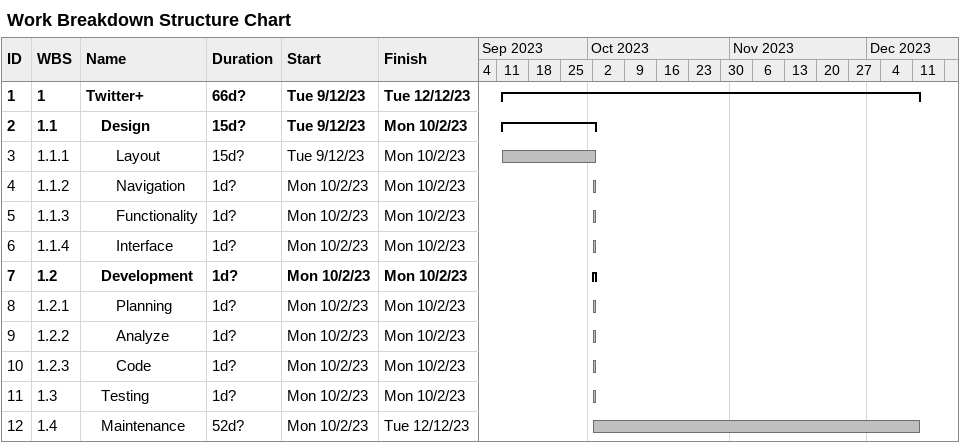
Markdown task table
Work Breakdown Structure Chart

| ID | WBS | Task | Duration | Start | Finish |
|---|---|---|---|---|---|
| 1 | 1 | **Twitter+** | 66d? | 2023-09-12 | 2023-12-12 |
| 2 | 1.1 | **Design** | 15d? | 2023-09-12 | 2023-10-02 |
| 3 | 1.1.1 | Layout | 15d? | 2023-09-12 | 2023-10-02 |
| 4 | 1.1.2 | Navigation | 1d? | 2023-10-02 | 2023-10-02 |
| 5 | 1.1.3 | Functionality | 1d? | 2023-10-02 | 2023-10-02 |
| 6 | 1.1.4 | Interface | 1d? | 2023-10-02 | 2023-10-02 |
| 7 | 1.2 | **Development** | 1d? | 2023-10-02 | 2023-10-02 |
| 8 | 1.2.1 | Planning | 1d? | 2023-10-02 | 2023-10-02 |
| 9 | 1.2.2 | Analyze | 1d? | 2023-10-02 | 2023-10-02 |
| 10 | 1.2.3 | Code | 1d? | 2023-10-02 | 2023-10-02 |
| 11 | 1.3 | Testing | 1d? | 2023-10-02 | 2023-10-02 |
| 12 | 1.4 | Maintenance | 52d? | 2023-10-02 | 2023-12-12 |
